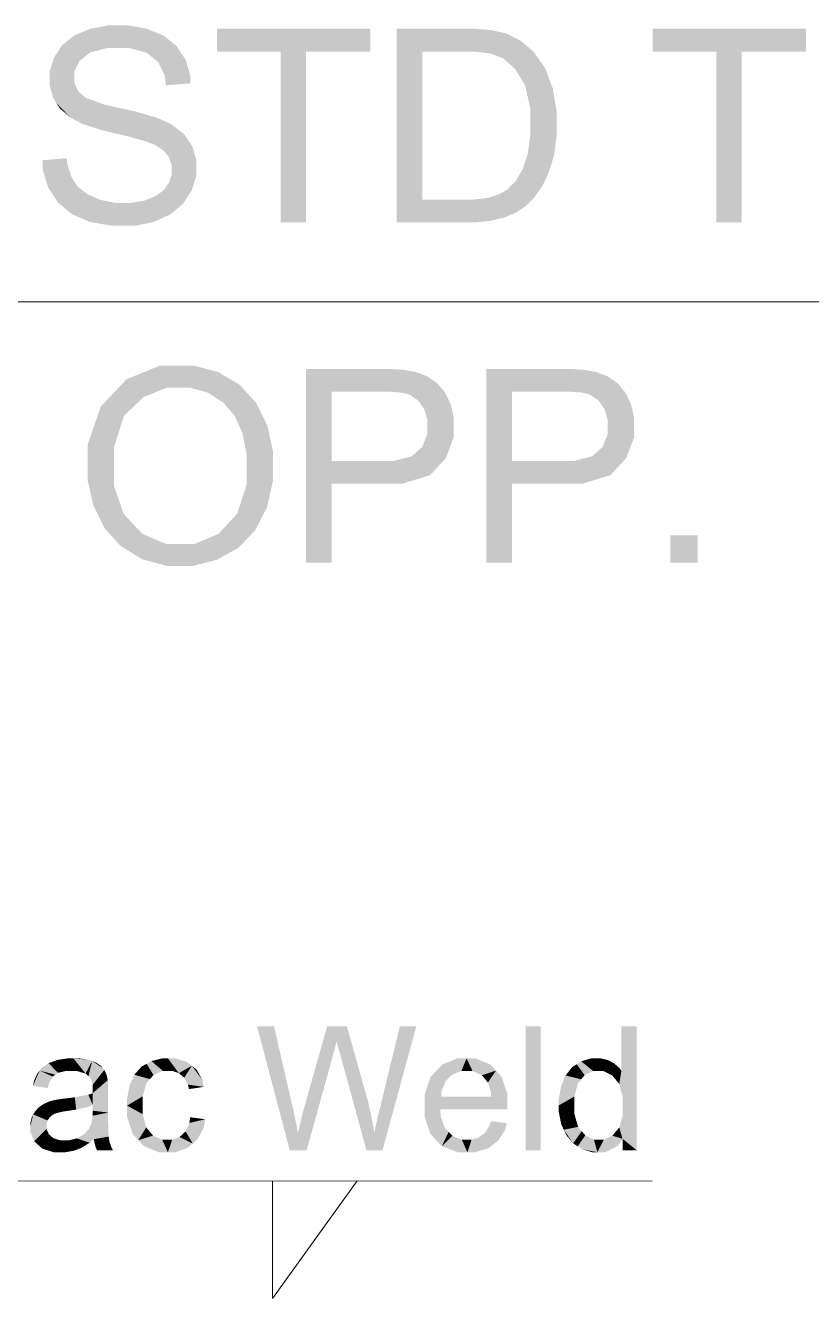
# Model space of a CAD drawing. Header units: millimetres. Extents: x 2 to 579, y 1 to 405.
# Drawn here: x 201.71 to 207.19, y 98.63 to 107.51 of the extents above; entities that cross this region are included whole.
import ezdxf

# ---------------------------------------------------------------- set-up
doc = ezdxf.new("R2010")
doc.units = ezdxf.units.MM
doc.linetypes.add('XKITLINE00', pattern=[0])
doc.layers.add('LinkedObject', color=7, linetype='Continuous', lineweight=0)

# ---------------------------------------------------------------- blocks, each defined once
blk = doc.blocks.new('*A4')
at = {"layer": 'LinkedObject'}
for points in [[(202.1613, 107.3187), (202.0503, 107.4372), (202.1059, 107.4603)], [(202.1616, 107.4833), (202.2793, 107.3484), (202.1059, 107.4603)], [(202.1059, 107.4603), (202.2793, 107.3484), (202.1613, 107.3187)], [(202.2853, 107.5064), (202.2793, 107.3484), (202.1616, 107.4833)], [(202.3534, 107.5064), (202.2793, 107.3484), (202.2853, 107.5064)], [(202.2793, 107.3484), (202.3534, 107.5064), (202.3603, 107.3484)], [(202.3534, 107.5064), (202.438, 107.3484), (202.3603, 107.3484)], [(202.5606, 107.4822), (202.3534, 107.5064), (202.4283, 107.5064)], [(202.6178, 107.458), (202.3534, 107.5064), (202.5606, 107.4822)], [(202.5556, 107.3157), (202.3534, 107.5064), (202.6178, 107.458)], [(202.438, 107.3484), (202.3534, 107.5064), (202.5556, 107.3157)], [(202.6178, 107.458), (202.5954, 107.2829), (202.5556, 107.3157)], [(202.6751, 107.4338), (202.5954, 107.2829), (202.6178, 107.458)], [(203.0438, 107.4834), (203.4879, 107.3241), (203.0438, 107.3241)], [(203.6661, 107.3241), (203.4879, 107.3241), (203.0438, 107.4834)], [(203.6661, 107.3241), (203.0438, 107.4834), (204.113, 107.4834)], [(203.6661, 107.3241), (204.113, 107.4834), (204.113, 107.3241)], [(204.2966, 107.4834), (204.4748, 107.3241), (204.2966, 106.1334)], [(204.7584, 107.3241), (204.2966, 107.4834), (204.7612, 107.4834)], [(204.4748, 107.3241), (204.2966, 107.4834), (204.7584, 107.3241)], [(204.7612, 107.4834), (204.8381, 107.3241), (204.7584, 107.3241)], [(204.8399, 107.4834), (204.8381, 107.3241), (204.7612, 107.4834)], [(204.8399, 107.4834), (204.9537, 107.3103), (204.8381, 107.3241)], [(204.9599, 107.4737), (204.9537, 107.3103), (204.8399, 107.4834)], [(205.0013, 107.4641), (204.9537, 107.3103), (204.9599, 107.4737)], [(205.0013, 107.4641), (204.9896, 107.2965), (204.9537, 107.3103)], [(204.9896, 107.2965), (205.0013, 107.4641), (205.0393, 107.2772)], [(205.1582, 107.4024), (205.0013, 107.4641), (205.0593, 107.4507)], [(205.1991, 107.3674), (205.0013, 107.4641), (205.1582, 107.4024)], [(205.1238, 107.201), (205.0013, 107.4641), (205.1991, 107.3674)], [(205.0393, 107.2772), (205.0013, 107.4641), (205.1238, 107.201)], [(206.0799, 107.4834), (206.5241, 107.3241), (206.0799, 107.3241)], [(206.7023, 107.3241), (206.5241, 107.3241), (206.0799, 107.4834)], [(206.7023, 107.3241), (206.0799, 107.4834), (207.1491, 107.4834)], [(206.7023, 107.3241), (207.1491, 107.4834), (207.1491, 107.3241)], [(201.9656, 107.3697), (202.1243, 107.289), (201.9367, 107.3252)], [(202.0503, 107.4372), (202.1243, 107.289), (201.9656, 107.3697)], [(202.1243, 107.289), (202.0503, 107.4372), (202.1613, 107.3187)], [(202.5954, 107.2829), (202.6751, 107.4338), (202.6351, 107.2502)], [(202.6351, 107.2502), (202.6751, 107.4338), (202.794, 107.3156)], [(202.794, 107.3156), (202.6751, 107.4338), (202.7631, 107.3626)], [(205.1991, 107.3674), (205.1586, 107.1441), (205.1238, 107.201)], [(205.2525, 107.3223), (205.1586, 107.1441), (205.1991, 107.3674)], [(201.9367, 107.3252), (201.8787, 107.134), (201.9077, 107.2808)], [(202.0872, 107.2593), (201.8787, 107.134), (201.9367, 107.3252)], [(201.9077, 107.2808), (201.8787, 107.134), (201.8787, 107.1852)], [(201.9367, 107.3252), (202.1243, 107.289), (202.0872, 107.2593)], [(202.794, 107.3156), (202.6818, 107.1533), (202.6351, 107.2502)], [(202.8248, 107.2686), (202.6818, 107.1533), (202.794, 107.3156)], [(203.4879, 106.1334), (203.6661, 107.3241), (203.6661, 106.1334)], [(203.4879, 107.3241), (203.6661, 107.3241), (203.4879, 106.1334)], [(204.2966, 106.1334), (204.4748, 107.3241), (204.4748, 106.2927)], [(205.3323, 107.2069), (205.1586, 107.1441), (205.2525, 107.3223)], [(206.5241, 106.1334), (206.7023, 107.3241), (206.7023, 106.1334)], [(206.5241, 107.3241), (206.7023, 107.3241), (206.5241, 106.1334)], [(202.0502, 107.1877), (201.8787, 107.134), (202.0872, 107.2593)], [(201.8787, 107.134), (202.0502, 107.1877), (202.0502, 107.1458)], [(202.8579, 107.1622), (202.6818, 107.1533), (202.8248, 107.2686)], [(205.1586, 107.1441), (205.3323, 107.2069), (205.1933, 107.0872)], [(205.1933, 107.0872), (205.3323, 107.2069), (205.3588, 107.1367)], [(202.0502, 107.1094), (201.8787, 107.134), (202.0502, 107.1458)], [(201.8787, 107.134), (202.0502, 107.1094), (201.8787, 107.0875)], [(201.8787, 107.0875), (202.0502, 107.1094), (201.9024, 107.0034)], [(201.9024, 107.0034), (202.0502, 107.1094), (201.926, 106.9658)], [(201.926, 106.9658), (202.0502, 107.1094), (202.0764, 107.0495)], [(202.8602, 107.1027), (202.6818, 107.1533), (202.8579, 107.1622)], [(202.6818, 107.1533), (202.8602, 107.1027), (202.6887, 107.0892)], [(205.3588, 107.1367), (205.2281, 106.9244), (205.1933, 107.0872)], [(205.3852, 107.0665), (205.2281, 106.9244), (205.3588, 107.1367)], [(202.0764, 107.0495), (202.0215, 106.8653), (201.926, 106.9658)], [(202.1026, 107.026), (202.0215, 106.8653), (202.0764, 107.0495)], [(202.0215, 106.8653), (202.1026, 107.026), (202.0697, 106.84)], [(202.0697, 106.84), (202.1026, 107.026), (202.1284, 107.0025)], [(205.4117, 106.906), (205.2281, 106.9244), (205.3852, 107.0665)], [(201.926, 106.9658), (202.0215, 106.8653), (201.9496, 106.9282)], [(202.0697, 106.84), (202.1284, 107.0025), (202.1069, 106.8202)], [(202.1069, 106.8202), (202.1284, 107.0025), (202.237, 106.778)], [(202.237, 106.778), (202.1284, 107.0025), (202.263, 106.9544)], [(202.237, 106.778), (202.263, 106.9544), (202.3299, 106.7557)], [(202.3299, 106.7557), (202.263, 106.9544), (202.3718, 106.9298)], [(202.3299, 106.7557), (202.3718, 106.9298), (202.4228, 106.7333)], [(202.4228, 106.7333), (202.3718, 106.9298), (202.4806, 106.9051)], [(205.4117, 106.8158), (205.2281, 106.9244), (205.4117, 106.906)], [(205.2281, 106.9244), (205.4117, 106.8158), (205.2281, 106.8185)], [(202.4228, 106.7333), (202.4806, 106.9051), (202.5429, 106.7004)], [(202.5429, 106.7004), (202.4806, 106.9051), (202.57, 106.6898)], [(202.57, 106.6898), (202.4806, 106.9051), (202.6124, 106.6737)], [(202.6299, 106.8621), (202.6124, 106.6737), (202.4806, 106.9051)], [(202.6704, 106.8437), (202.6124, 106.6737), (202.6299, 106.8621)], [(202.6124, 106.6737), (202.6704, 106.8437), (202.6733, 106.6339)], [(202.6733, 106.6339), (202.6704, 106.8437), (202.7294, 106.8165)], [(202.6733, 106.6339), (202.7294, 106.8165), (202.692, 106.6102)], [(202.692, 106.6102), (202.7294, 106.8165), (202.7106, 106.5865)], [(202.7294, 106.8165), (202.8445, 106.7061), (202.7106, 106.5865)], [(202.8445, 106.7061), (202.7294, 106.8165), (202.8164, 106.7478)], [(205.2281, 106.7421), (205.4117, 106.7389), (205.2104, 106.612)], [(205.4117, 106.8158), (205.2281, 106.7421), (205.2281, 106.8185)], [(205.4117, 106.7389), (205.2281, 106.7421), (205.4117, 106.8158)], [(202.7106, 106.5865), (202.8445, 106.7061), (202.7292, 106.5311)], [(202.7292, 106.5311), (202.8445, 106.7061), (202.8726, 106.6645)], [(202.7292, 106.5311), (202.8726, 106.6645), (202.7292, 106.4993)], [(202.7292, 106.4993), (202.8726, 106.6645), (202.7292, 106.4681)], [(202.8726, 106.6645), (202.9007, 106.5143), (202.7292, 106.4681)], [(202.9007, 106.5143), (202.8726, 106.6645), (202.9007, 106.5686)], [(205.2104, 106.612), (205.4117, 106.7389), (205.3758, 106.5432)], [(205.3758, 106.5432), (205.4117, 106.7389), (205.3937, 106.6026)], [(202.0035, 106.5309), (201.8288, 106.5668), (201.9975, 106.5816)], [(201.8288, 106.5668), (201.9027, 106.3244), (201.8306, 106.4992)], [(202.0035, 106.5309), (201.9027, 106.3244), (201.8288, 106.5668)], [(205.3758, 106.5432), (205.1926, 106.5584), (205.2104, 106.612)], [(201.8306, 106.4992), (201.9027, 106.3244), (201.8676, 106.3779)], [(202.0313, 106.4476), (201.9027, 106.3244), (202.0035, 106.5309)], [(202.7102, 106.4102), (202.9007, 106.5143), (202.8699, 106.3591)], [(202.7292, 106.4681), (202.9007, 106.5143), (202.7102, 106.4102)], [(202.8699, 106.3591), (202.9007, 106.5143), (202.9007, 106.4605)], [(205.1254, 106.4193), (205.3758, 106.5432), (205.2838, 106.3466)], [(205.1749, 106.5048), (205.3758, 106.5432), (205.1254, 106.4193)], [(205.1926, 106.5584), (205.3758, 106.5432), (205.1749, 106.5048)], [(205.2838, 106.3466), (205.3758, 106.5432), (205.3119, 106.3855)], [(205.3119, 106.3855), (205.3758, 106.5432), (205.3579, 106.4838)], [(201.9027, 106.3244), (202.0313, 106.4476), (201.9378, 106.2708)], [(201.9378, 106.2708), (202.0313, 106.4476), (202.0348, 106.1905)], [(202.0531, 106.4151), (202.0348, 106.1905), (202.0313, 106.4476)], [(202.0749, 106.3826), (202.0348, 106.1905), (202.0531, 106.4151)], [(202.7102, 106.4102), (202.8699, 106.3591), (202.6911, 106.3837)], [(205.0936, 106.3876), (205.1943, 106.2465), (205.0711, 106.365)], [(205.2838, 106.3466), (205.0936, 106.3876), (205.1254, 106.4193)], [(205.2557, 106.3077), (205.0936, 106.3876), (205.2838, 106.3466)], [(205.1943, 106.2465), (205.0936, 106.3876), (205.2557, 106.3077)], [(202.0749, 106.3826), (202.0965, 106.1638), (202.0348, 106.1905)], [(202.1426, 106.33), (202.0965, 106.1638), (202.0749, 106.3826)], [(202.0965, 106.1638), (202.1426, 106.33), (202.1583, 106.1371)], [(202.1885, 106.3099), (202.1583, 106.1371), (202.1426, 106.33)], [(202.2344, 106.2898), (202.1583, 106.1371), (202.1885, 106.3099)], [(202.575, 106.3002), (202.8084, 106.2639), (202.536, 106.285)], [(202.614, 106.3154), (202.8084, 106.2639), (202.575, 106.3002)], [(202.6721, 106.3572), (202.8391, 106.3115), (202.614, 106.3154)], [(202.614, 106.3154), (202.8391, 106.3115), (202.8084, 106.2639)], [(202.6911, 106.3837), (202.8699, 106.3591), (202.6721, 106.3572)], [(202.8391, 106.3115), (202.6721, 106.3572), (202.8699, 106.3591)], [(205, 106.1564), (204.8298, 106.2927), (204.9345, 106.3051)], [(204.9725, 106.3176), (205, 106.1564), (204.9345, 106.3051)], [(205.0105, 106.33), (205, 106.1564), (204.9725, 106.3176)], [(205, 106.1564), (205.0105, 106.33), (205.0471, 106.168)], [(205.161, 106.2241), (205.0105, 106.33), (205.0711, 106.365)], [(205.1276, 106.2018), (205.0105, 106.33), (205.161, 106.2241)], [(205.0471, 106.168), (205.0105, 106.33), (205.1276, 106.2018)], [(205.0711, 106.365), (205.1943, 106.2465), (205.161, 106.2241)], [(202.2344, 106.2898), (202.3115, 106.1105), (202.1583, 106.1371)], [(202.3377, 106.2698), (202.3115, 106.1105), (202.2344, 106.2898)], [(202.3377, 106.2698), (202.4028, 106.1105), (202.3115, 106.1105)], [(202.3951, 106.2698), (202.4028, 106.1105), (202.3377, 106.2698)], [(202.3951, 106.2698), (202.475, 106.1105), (202.4028, 106.1105)], [(202.446, 106.2698), (202.475, 106.1105), (202.3951, 106.2698)], [(202.536, 106.285), (202.6623, 106.1634), (202.446, 106.2698)], [(202.446, 106.2698), (202.6623, 106.1634), (202.475, 106.1105)], [(202.72, 106.1898), (202.536, 106.285), (202.8084, 106.2639)], [(202.6623, 106.1634), (202.536, 106.285), (202.72, 106.1898)], [(204.4748, 106.2927), (204.7833, 106.1334), (204.2966, 106.1334)], [(204.763, 106.2927), (204.7833, 106.1334), (204.4748, 106.2927)], [(204.763, 106.2927), (204.8445, 106.1334), (204.7833, 106.1334)], [(204.8298, 106.2927), (204.8445, 106.1334), (204.763, 106.2927)], [(204.9528, 106.1449), (204.8298, 106.2927), (205, 106.1564)], [(204.8445, 106.1334), (204.8298, 106.2927), (204.9528, 106.1449)], [(202.475, 106.1105), (202.6623, 106.1634), (202.6047, 106.1369)], [(202.6478, 105.1357), (202.3247, 104.9457), (202.4149, 105.0407)], [(202.7905, 105.1357), (202.3247, 104.9457), (202.6478, 105.1357)], [(202.6965, 104.9818), (202.3247, 104.9457), (202.7905, 105.1357)], [(202.6965, 104.9818), (202.7905, 105.1357), (202.7914, 104.9818)], [(202.7905, 105.1357), (202.8583, 104.9818), (202.7914, 104.9818)], [(203.0524, 105.0911), (202.7905, 105.1357), (202.884, 105.1357)], [(203.1274, 105.0465), (202.7905, 105.1357), (203.0524, 105.0911)], [(202.9787, 104.948), (202.7905, 105.1357), (203.1274, 105.0465)], [(202.8583, 104.9818), (202.7905, 105.1357), (202.9787, 104.948)], [(203.844, 104.4715), (203.6658, 103.7628), (203.6658, 105.1128)], [(203.6658, 105.1128), (203.844, 104.9535), (203.844, 104.4715)], [(204.1889, 104.9535), (203.6658, 105.1128), (204.1741, 105.1128)], [(203.844, 104.9535), (203.6658, 105.1128), (204.1889, 104.9535)], [(204.1741, 105.1128), (204.2496, 104.9535), (204.1889, 104.9535)], [(204.2412, 105.1128), (204.2496, 104.9535), (204.1741, 105.1128)], [(204.2412, 105.1128), (204.3329, 104.9475), (204.2496, 104.9535)], [(204.3437, 105.1063), (204.3329, 104.9475), (204.2412, 105.1128)], [(204.3791, 105.0999), (204.3329, 104.9475), (204.3437, 105.1063)], [(204.3791, 105.0999), (204.3554, 104.9415), (204.3329, 104.9475)], [(204.3554, 104.9415), (204.3791, 105.0999), (204.3903, 104.9319)], [(204.512, 105.0601), (204.3791, 105.0999), (204.4288, 105.0916)], [(204.5455, 105.0369), (204.3791, 105.0999), (204.512, 105.0601)], [(204.4467, 104.8921), (204.3791, 105.0999), (204.5455, 105.0369)], [(204.3903, 104.9319), (204.3791, 105.0999), (204.4467, 104.8921)], [(205.1008, 104.4715), (204.9226, 103.7628), (204.9226, 105.1128)], [(204.9226, 105.1128), (205.1008, 104.9535), (205.1008, 104.4715)], [(205.4457, 104.9535), (204.9226, 105.1128), (205.431, 105.1128)], [(205.1008, 104.9535), (204.9226, 105.1128), (205.4457, 104.9535)], [(205.431, 105.1128), (205.5065, 104.9535), (205.4457, 104.9535)], [(205.4981, 105.1128), (205.5065, 104.9535), (205.431, 105.1128)], [(205.4981, 105.1128), (205.5897, 104.9475), (205.5065, 104.9535)], [(205.6006, 105.1063), (205.5897, 104.9475), (205.4981, 105.1128)], [(205.636, 105.0999), (205.5897, 104.9475), (205.6006, 105.1063)], [(205.636, 105.0999), (205.6122, 104.9415), (205.5897, 104.9475)], [(205.6122, 104.9415), (205.636, 105.0999), (205.6472, 104.9319)], [(205.7688, 105.0601), (205.636, 105.0999), (205.6856, 105.0916)], [(205.8024, 105.0369), (205.636, 105.0999), (205.7688, 105.0601)], [(205.7035, 104.8921), (205.636, 105.0999), (205.8024, 105.0369)], [(205.6472, 104.9319), (205.636, 105.0999), (205.7035, 104.8921)], [(202.5332, 104.9167), (202.3247, 104.9457), (202.6965, 104.9818)], [(202.9787, 104.948), (203.1274, 105.0465), (203.0324, 104.9142)], [(203.1274, 105.0465), (203.0861, 104.8804), (203.0324, 104.9142)], [(203.0861, 104.8804), (203.1274, 105.0465), (203.1677, 104.7852)], [(203.3168, 104.8774), (203.1274, 105.0465), (203.2025, 105.0019)], [(203.3562, 104.7976), (203.1274, 105.0465), (203.3168, 104.8774)], [(203.1677, 104.7852), (203.1274, 105.0465), (203.3562, 104.7976)], [(204.5455, 105.0369), (204.4681, 104.862), (204.4467, 104.8921)], [(204.5791, 105.0136), (204.4681, 104.862), (204.5455, 105.0369)], [(204.6331, 104.9485), (204.4681, 104.862), (204.5791, 105.0136)], [(205.8024, 105.0369), (205.7249, 104.862), (205.7035, 104.8921)], [(205.8359, 105.0136), (205.7249, 104.862), (205.8024, 105.0369)], [(205.8899, 104.9485), (205.7249, 104.862), (205.8359, 105.0136)], [(202.3247, 104.9457), (202.1443, 104.4198), (202.2345, 104.8507)], [(202.3963, 104.7865), (202.1443, 104.4198), (202.3247, 104.9457)], [(202.3247, 104.9457), (202.5332, 104.9167), (202.4648, 104.8516)], [(202.3963, 104.7865), (202.3247, 104.9457), (202.4648, 104.8516)], [(204.4681, 104.862), (204.6331, 104.9485), (204.4895, 104.8318)], [(204.4895, 104.8318), (204.6331, 104.9485), (204.6535, 104.9067)], [(204.6535, 104.9067), (204.5109, 104.7594), (204.4895, 104.8318)], [(204.674, 104.8648), (204.5109, 104.7594), (204.6535, 104.9067)], [(205.7249, 104.862), (205.8899, 104.9485), (205.7463, 104.8318)], [(205.7463, 104.8318), (205.8899, 104.9485), (205.9104, 104.9067)], [(205.9104, 104.9067), (205.7677, 104.7594), (205.7463, 104.8318)], [(205.9308, 104.8648), (205.7677, 104.7594), (205.9104, 104.9067)], [(202.2345, 104.8507), (202.1443, 104.4198), (202.1443, 104.5878)], [(203.1677, 104.7852), (203.3562, 104.7976), (203.1955, 104.7237)], [(203.3562, 104.7976), (203.2234, 104.6623), (203.1955, 104.7237)], [(203.2234, 104.6623), (203.3562, 104.7976), (203.2513, 104.5185)], [(203.2513, 104.5185), (203.3562, 104.7976), (203.4349, 104.5367)], [(203.4349, 104.5367), (203.3562, 104.7976), (203.3955, 104.7178)], [(204.6945, 104.7728), (204.5109, 104.7594), (204.674, 104.8648)], [(205.9513, 104.7728), (205.7677, 104.7594), (205.9308, 104.8648)], [(202.3279, 104.5692), (202.1443, 104.4198), (202.3963, 104.7865)], [(204.4745, 104.5681), (204.6945, 104.7226), (204.585, 104.4314)], [(204.5109, 104.6587), (204.6945, 104.7226), (204.4745, 104.5681)], [(204.6945, 104.7226), (204.5109, 104.7594), (204.6945, 104.7728)], [(204.5109, 104.7594), (204.6945, 104.7226), (204.5109, 104.7171)], [(204.6945, 104.7226), (204.5109, 104.6587), (204.5109, 104.7171)], [(204.585, 104.4314), (204.6945, 104.7226), (204.6397, 104.491)], [(204.6397, 104.491), (204.6945, 104.7226), (204.6945, 104.6366)], [(205.7314, 104.5681), (205.9513, 104.7226), (205.8419, 104.4314)], [(205.7677, 104.6587), (205.9513, 104.7226), (205.7314, 104.5681)], [(205.9513, 104.7226), (205.7677, 104.7594), (205.9513, 104.7728)], [(205.7677, 104.7594), (205.9513, 104.7226), (205.7677, 104.7171)], [(205.9513, 104.7226), (205.7677, 104.6587), (205.7677, 104.7171)], [(205.8419, 104.4314), (205.9513, 104.7226), (205.8966, 104.491)], [(205.8966, 104.491), (205.9513, 104.7226), (205.9513, 104.6366)], [(202.1443, 104.4198), (202.3279, 104.5692), (202.3279, 104.4169)], [(203.2513, 104.4362), (203.4349, 104.5367), (203.4349, 104.4355)], [(203.2513, 104.5185), (203.4349, 104.5367), (203.2513, 104.4362)], [(204.4382, 104.5359), (204.585, 104.4314), (204.4018, 104.5037)], [(204.585, 104.4314), (204.4382, 104.5359), (204.4745, 104.5681)], [(205.695, 104.5359), (205.8419, 104.4314), (205.6587, 104.5037)], [(205.8419, 104.4314), (205.695, 104.5359), (205.7314, 104.5681)], [(203.1861, 104.1049), (203.4349, 104.4355), (203.3521, 104.0683)], [(203.2513, 104.306), (203.4349, 104.4355), (203.1861, 104.1049)], [(203.4349, 104.4355), (203.2513, 104.306), (203.2513, 104.4362)], [(203.3521, 104.0683), (203.4349, 104.4355), (203.3935, 104.1493)], [(203.3935, 104.1493), (203.4349, 104.4355), (203.4349, 104.3329)], [(203.844, 104.4715), (203.844, 104.3122), (203.6658, 103.7628)], [(204.1897, 104.3122), (203.844, 104.4715), (204.1926, 104.4715)], [(203.844, 104.3122), (203.844, 104.4715), (204.1897, 104.3122)], [(204.2791, 104.4715), (204.585, 104.4314), (204.1897, 104.3122)], [(204.2791, 104.4715), (204.1897, 104.3122), (204.1926, 104.4715)], [(204.4018, 104.5037), (204.585, 104.4314), (204.2791, 104.4715)], [(205.1008, 104.4715), (205.1008, 104.3122), (204.9226, 103.7628)], [(205.4465, 104.3122), (205.1008, 104.4715), (205.4494, 104.4715)], [(205.1008, 104.3122), (205.1008, 104.4715), (205.4465, 104.3122)], [(205.5359, 104.4715), (205.8419, 104.4314), (205.4465, 104.3122)], [(205.5359, 104.4715), (205.4465, 104.3122), (205.4494, 104.4715)], [(205.6587, 104.5037), (205.8419, 104.4314), (205.5359, 104.4715)], [(202.1443, 104.4198), (202.3279, 104.295), (202.1443, 104.331)], [(202.3279, 104.295), (202.1443, 104.4198), (202.3279, 104.4169)], [(204.1897, 104.3122), (204.585, 104.4314), (204.3327, 104.3122)], [(204.3327, 104.3122), (204.585, 104.4314), (204.5303, 104.3718)], [(205.4465, 104.3122), (205.8419, 104.4314), (205.5895, 104.3122)], [(205.5895, 104.3122), (205.8419, 104.4314), (205.7872, 104.3718)], [(202.1443, 104.331), (202.3279, 104.295), (202.183, 104.1627)], [(202.183, 104.1627), (202.3279, 104.295), (202.2216, 104.0831)], [(202.2216, 104.0831), (202.3279, 104.295), (202.3936, 104.1029)], [(203.6658, 103.7628), (203.844, 104.3122), (203.844, 103.7628)], [(204.9226, 103.7628), (205.1008, 104.3122), (205.1008, 103.7628)], [(202.3936, 104.1029), (202.374, 103.8779), (202.2216, 104.0831)], [(202.2216, 104.0831), (202.374, 103.8779), (202.2603, 104.0035)], [(202.4592, 104.0327), (202.374, 103.8779), (202.3936, 104.1029)], [(203.3521, 104.0683), (203.1209, 104.0341), (203.1861, 104.1049)], [(202.374, 103.8779), (202.4592, 104.0327), (202.449, 103.8319)], [(202.449, 103.8319), (202.4592, 104.0327), (202.5249, 103.9626)], [(203.1209, 104.0341), (203.1933, 103.8648), (203.0557, 103.9632)], [(203.3106, 103.9874), (203.1209, 104.0341), (203.3521, 104.0683)], [(203.1933, 103.8648), (203.1209, 104.0341), (203.3106, 103.9874)], [(202.5249, 103.9626), (202.7896, 103.7398), (202.449, 103.8319)], [(202.6896, 103.8924), (202.7896, 103.7398), (202.5249, 103.9626)], [(203.1173, 103.8231), (202.8896, 103.8924), (203.0557, 103.9632)], [(203.0557, 103.9632), (203.1933, 103.8648), (203.1173, 103.8231)], [(206.3941, 103.9518), (206.2051, 103.7628), (206.2051, 103.9518)], [(206.3941, 103.7628), (206.2051, 103.7628), (206.3941, 103.9518)], [(202.449, 103.8319), (202.7896, 103.7398), (202.524, 103.7859)], [(202.7896, 103.7398), (202.6896, 103.8924), (202.7887, 103.8924)], [(202.8896, 103.8924), (202.7896, 103.7398), (202.7887, 103.8924)], [(202.7896, 103.7398), (202.8896, 103.8924), (202.8775, 103.7398)], [(202.8775, 103.7398), (202.8896, 103.8924), (203.0414, 103.7815)], [(203.0414, 103.7815), (202.8896, 103.8924), (203.1173, 103.8231)], [(202.524, 103.7859), (202.7896, 103.7398), (202.6943, 103.7398)], [(203.4417, 100.5312), (203.5513, 99.6672), (203.3238, 100.5312)], [(203.5724, 99.9646), (203.5513, 99.6672), (203.4417, 100.5312)], [(203.8121, 100.5312), (203.852, 100.3252), (203.6477, 99.9476)], [(203.852, 100.3252), (203.8121, 100.5312), (203.8577, 100.3462)], [(203.8577, 100.3462), (203.8121, 100.5312), (203.8708, 100.397)], [(203.8708, 100.397), (203.8121, 100.5312), (203.8781, 100.4269)], [(203.9499, 100.5312), (203.8781, 100.4269), (203.8121, 100.5312)], [(203.8781, 100.4269), (203.9499, 100.5312), (203.8802, 100.4172)], [(203.8802, 100.4172), (203.9499, 100.5312), (203.8942, 100.3664)], [(203.8942, 100.3664), (203.9499, 100.5312), (203.9059, 100.3253)], [(203.9059, 100.3253), (203.9499, 100.5312), (204.073, 100.0935)], [(204.434, 100.5312), (204.184, 99.9757), (204.3192, 100.5312)], [(204.1981, 99.6672), (204.184, 99.9757), (204.434, 100.5312)], [(205.3015, 100.5312), (205.1952, 99.6672), (205.1952, 100.5312)], [(205.3015, 99.6672), (205.1952, 99.6672), (205.3015, 100.5312)], [(205.9694, 100.5312), (205.8631, 100.2211), (205.8631, 100.5312)], [(205.9694, 100.5312), (205.8726, 100.035), (205.8631, 100.2211)], [(205.8726, 100.035), (205.9694, 100.5312), (205.9694, 99.6672)], [(201.8713, 100.2743), (201.9358, 100.2063), (201.8244, 100.2428)], [(201.9019, 100.2853), (201.9358, 100.2063), (201.8713, 100.2743)], [(202.0036, 100.3074), (201.9019, 100.2853), (201.9326, 100.2964)], [(201.991, 100.2193), (201.9019, 100.2853), (202.0036, 100.3074)], [(201.9358, 100.2063), (201.9019, 100.2853), (201.991, 100.2193)], [(201.991, 100.2193), (202.0036, 100.3074), (202.0284, 100.2193)], [(202.0284, 100.2193), (202.0036, 100.3074), (202.0684, 100.2193)], [(202.0439, 100.3074), (202.0684, 100.2193), (202.0036, 100.3074)], [(202.1491, 100.298), (202.0439, 100.3074), (202.084, 100.3074)], [(202.1742, 100.2886), (202.0439, 100.3074), (202.1491, 100.298)], [(202.1287, 100.2014), (202.0439, 100.3074), (202.1742, 100.2886)], [(202.0684, 100.2193), (202.0439, 100.3074), (202.1287, 100.2014)], [(202.1287, 100.2014), (202.1742, 100.2886), (202.149, 100.1834)], [(202.149, 100.1834), (202.1742, 100.2886), (202.164, 100.1702)], [(202.1742, 100.2886), (202.179, 100.1246), (202.164, 100.1702)], [(202.2478, 100.2411), (202.179, 100.1246), (202.1742, 100.2886)], [(202.236, 100.2554), (202.1742, 100.2886), (202.1992, 100.2791)], [(202.2478, 100.2411), (202.1742, 100.2886), (202.236, 100.2554)], [(202.6022, 100.1914), (202.5196, 100.2504), (202.5539, 100.2694)], [(202.5881, 100.2884), (202.6672, 100.2202), (202.5539, 100.2694)], [(202.5539, 100.2694), (202.6672, 100.2202), (202.6022, 100.1914)], [(202.6627, 100.3074), (202.6672, 100.2202), (202.5881, 100.2884)], [(202.7029, 100.3074), (202.6672, 100.2202), (202.6627, 100.3074)], [(202.6672, 100.2202), (202.7029, 100.3074), (202.7071, 100.2202)], [(202.7029, 100.3074), (202.7336, 100.2202), (202.7071, 100.2202)], [(202.837, 100.2815), (202.7029, 100.3074), (202.7538, 100.3074)], [(202.8694, 100.2557), (202.7029, 100.3074), (202.837, 100.2815)], [(202.7787, 100.2042), (202.7029, 100.3074), (202.8694, 100.2557)], [(202.7336, 100.2202), (202.7029, 100.3074), (202.7787, 100.2042)], [(203.6477, 99.9476), (203.852, 100.3252), (203.6699, 99.6672)], [(204.073, 100.0935), (204.0865, 99.6672), (203.9059, 100.3253)], [(204.7839, 100.3074), (204.6138, 100.2638), (204.7191, 100.3074)], [(204.7481, 100.2202), (204.6138, 100.2638), (204.7839, 100.3074)], [(204.7481, 100.2202), (204.7839, 100.3074), (204.7846, 100.2202)], [(204.7839, 100.3074), (204.8249, 100.2202), (204.7846, 100.2202)], [(204.949, 100.2647), (204.7839, 100.3074), (204.8466, 100.3074)], [(204.9887, 100.222), (204.7839, 100.3074), (204.949, 100.2647)], [(204.8906, 100.1895), (204.7839, 100.3074), (204.9887, 100.222)], [(204.8249, 100.2202), (204.7839, 100.3074), (204.8906, 100.1895)], [(205.6068, 100.1904), (205.5203, 100.2464), (205.5514, 100.2668)], [(205.5826, 100.2871), (205.6658, 100.2193), (205.5514, 100.2668)], [(205.5514, 100.2668), (205.6658, 100.2193), (205.6068, 100.1904)], [(205.6523, 100.3074), (205.6658, 100.2193), (205.5826, 100.2871)], [(205.6908, 100.3074), (205.6658, 100.2193), (205.6523, 100.3074)], [(205.6658, 100.2193), (205.6908, 100.3074), (205.7012, 100.2193)], [(205.6908, 100.3074), (205.7374, 100.2193), (205.7012, 100.2193)], [(205.719, 100.3074), (205.7374, 100.2193), (205.6908, 100.3074)], [(205.7693, 100.2954), (205.7374, 100.2193), (205.719, 100.3074)], [(205.7914, 100.2835), (205.7374, 100.2193), (205.7693, 100.2954)], [(205.7914, 100.2835), (205.7984, 100.1893), (205.7374, 100.2193)], [(205.8134, 100.2715), (205.7984, 100.1893), (205.7914, 100.2835)], [(205.8493, 100.2403), (205.7984, 100.1893), (205.8134, 100.2715)], [(201.8082, 100.2223), (201.7617, 100.1147), (201.792, 100.2018)], [(201.9002, 100.1802), (201.7617, 100.1147), (201.8082, 100.2223)], [(201.792, 100.2018), (201.7617, 100.1147), (201.7688, 100.148)], [(201.8739, 100.134), (201.7617, 100.1147), (201.9002, 100.1802)], [(201.8244, 100.2428), (201.9358, 100.2063), (201.8082, 100.2223)], [(201.9002, 100.1802), (201.8082, 100.2223), (201.918, 100.1932)], [(201.918, 100.1932), (201.8082, 100.2223), (201.9358, 100.2063)], [(202.2596, 100.2268), (202.179, 100.1246), (202.2478, 100.2411)], [(202.2761, 100.1907), (202.179, 100.1246), (202.2596, 100.2268)], [(202.2808, 100.1689), (202.179, 100.1246), (202.2761, 100.1907)], [(202.4686, 100.1934), (202.5772, 100.1627), (202.4518, 100.1554)], [(202.5196, 100.2504), (202.5772, 100.1627), (202.4686, 100.1934)], [(202.5772, 100.1627), (202.5196, 100.2504), (202.6022, 100.1914)], [(202.7787, 100.2042), (202.8694, 100.2557), (202.7974, 100.1883)], [(202.8694, 100.2557), (202.8161, 100.1723), (202.7974, 100.1883)], [(202.8161, 100.1723), (202.8694, 100.2557), (202.8421, 100.1248)], [(202.8421, 100.1248), (202.8694, 100.2557), (202.9523, 100.1087)], [(202.9432, 100.1563), (202.8694, 100.2557), (202.9017, 100.2298)], [(202.9523, 100.1087), (202.8694, 100.2557), (202.9432, 100.1563)], [(204.5732, 100.2202), (204.4919, 100.0541), (204.5325, 100.1766)], [(204.637, 100.1468), (204.4919, 100.0541), (204.5732, 100.2202)], [(204.6138, 100.2638), (204.6867, 100.1957), (204.5732, 100.2202)], [(204.5732, 100.2202), (204.6867, 100.1957), (204.637, 100.1468)], [(204.6867, 100.1957), (204.6138, 100.2638), (204.7481, 100.2202)], [(204.8906, 100.1895), (204.9887, 100.222), (204.9159, 100.1589)], [(204.9887, 100.222), (204.9323, 100.1391), (204.9159, 100.1589)], [(204.9323, 100.1391), (204.9887, 100.222), (204.9524, 100.0799)], [(204.9524, 100.0799), (204.9887, 100.222), (205.0682, 100.059)], [(205.0682, 100.059), (204.9887, 100.222), (205.0285, 100.1792)], [(205.4735, 100.188), (205.5831, 100.1616), (205.4579, 100.1498)], [(205.5203, 100.2464), (205.5831, 100.1616), (205.4735, 100.188)], [(205.5831, 100.1616), (205.5203, 100.2464), (205.6068, 100.1904)], [(205.8631, 100.2211), (205.7984, 100.1893), (205.8493, 100.2403)], [(205.7984, 100.1893), (205.8631, 100.2211), (205.8231, 100.1592)], [(205.8231, 100.1592), (205.8631, 100.2211), (205.8479, 100.1292)], [(205.8631, 100.2211), (205.8726, 100.035), (205.8479, 100.1292)], [(201.7617, 100.1147), (201.8739, 100.134), (201.8654, 100.1009)], [(202.1787, 100.0755), (202.2835, 100.1553), (202.1784, 100.0646)], [(202.1784, 100.0646), (202.2835, 100.1553), (202.179, 99.9817)], [(202.179, 100.0893), (202.2835, 100.1553), (202.1787, 100.0755)], [(202.179, 100.1246), (202.2808, 100.1689), (202.2835, 100.1553)], [(202.179, 100.1246), (202.2835, 100.1553), (202.179, 100.0923)], [(202.179, 100.0923), (202.2835, 100.1553), (202.179, 100.0893)], [(202.2861, 100.1064), (202.179, 99.9817), (202.2835, 100.1553)], [(202.2861, 100.071), (202.179, 99.9817), (202.2861, 100.1064)], [(202.4518, 100.1554), (202.4183, 99.978), (202.4351, 100.1174)], [(202.5522, 100.134), (202.4183, 99.978), (202.4518, 100.1554)], [(202.5272, 100.0431), (202.4183, 99.978), (202.5522, 100.134)], [(202.4351, 100.1174), (202.4183, 99.978), (202.4183, 100.0287)], [(202.4518, 100.1554), (202.5772, 100.1627), (202.5522, 100.134)], [(202.8421, 100.1248), (202.9523, 100.1087), (202.8495, 100.0931)], [(204.0961, 100.0121), (204.0865, 99.6672), (204.073, 100.0935)], [(204.6095, 100.0814), (204.4919, 100.0541), (204.637, 100.1468)], [(205.4579, 100.1498), (205.4268, 99.9798), (205.4424, 100.1116)], [(205.5593, 100.1327), (205.4268, 99.9798), (205.4579, 100.1498)], [(205.5356, 100.0418), (205.4268, 99.9798), (205.5593, 100.1327)], [(205.4424, 100.1116), (205.4268, 99.9798), (205.4268, 100.0266)], [(205.4579, 100.1498), (205.5831, 100.1616), (205.5593, 100.1327)], [(201.8742, 100.0063), (201.8997, 99.9144), (201.8361, 99.9889)], [(201.8954, 100.0122), (201.8997, 99.9144), (201.8742, 100.0063)], [(201.911, 100.0163), (201.9268, 99.9262), (201.8954, 100.0122)], [(201.8997, 99.9144), (201.8954, 100.0122), (201.9133, 99.9203)], [(201.9133, 99.9203), (201.8954, 100.0122), (201.9268, 99.9262)], [(201.958, 100.0243), (201.9731, 99.9369), (201.911, 100.0163)], [(201.911, 100.0163), (201.9731, 99.9369), (201.9268, 99.9262)], [(201.9895, 100.0281), (202.0058, 99.9416), (201.958, 100.0243)], [(201.958, 100.0243), (202.0058, 99.9416), (201.9731, 99.9369)], [(202.0536, 100.0358), (202.0635, 99.9498), (201.9895, 100.0281)], [(201.9895, 100.0281), (202.0635, 99.9498), (202.0058, 99.9416)], [(202.1481, 100.054), (202.179, 99.9817), (202.0536, 100.0358)], [(202.0536, 100.0358), (202.179, 99.9817), (202.0635, 99.9498)], [(202.1784, 100.0646), (202.179, 99.9817), (202.1481, 100.054)], [(202.2861, 100.071), (202.1784, 99.9428), (202.179, 99.9817)], [(202.2861, 99.9296), (202.1784, 99.9428), (202.2861, 100.071)], [(202.4183, 99.978), (202.5272, 100.0431), (202.5272, 99.981)], [(204.13, 99.8594), (204.0865, 99.6672), (204.0961, 100.0121)], [(204.4919, 100.0541), (204.6095, 100.0814), (204.6068, 100.0404)], [(204.6068, 100.0404), (204.4919, 99.9751), (204.4919, 100.0541)], [(204.6068, 100.0404), (205.0682, 99.9815), (204.4919, 99.9751)], [(204.9559, 100.0404), (205.0682, 99.9815), (204.6068, 100.0404)], [(204.9524, 100.0799), (205.0682, 100.059), (204.9559, 100.0404)], [(205.0682, 99.9815), (204.9559, 100.0404), (205.0682, 100.059)], [(205.4268, 99.9798), (205.5356, 100.0418), (205.5356, 99.9797)], [(205.8726, 100.035), (205.9694, 99.6672), (205.8726, 99.9708)], [(201.7644, 99.9164), (201.7435, 99.8325), (201.754, 99.8974)], [(201.8641, 99.8745), (201.7435, 99.8325), (201.7644, 99.9164)], [(201.7749, 99.9354), (201.8715, 99.8858), (201.7644, 99.9164)], [(201.7644, 99.9164), (201.8715, 99.8858), (201.8641, 99.8745)], [(201.8022, 99.9659), (201.8715, 99.8858), (201.7749, 99.9354)], [(201.8788, 99.8972), (201.8022, 99.9659), (201.8192, 99.9774)], [(201.8715, 99.8858), (201.8022, 99.9659), (201.8788, 99.8972)], [(201.8361, 99.9889), (201.8997, 99.9144), (201.8192, 99.9774)], [(201.8192, 99.9774), (201.8997, 99.9144), (201.8788, 99.8972)], [(202.0635, 99.9498), (202.179, 99.9817), (202.1501, 99.9699)], [(202.1699, 99.8546), (202.2861, 99.9296), (202.2861, 99.8557)], [(202.1784, 99.9077), (202.2861, 99.9296), (202.1699, 99.8546)], [(202.2861, 99.9296), (202.1784, 99.9077), (202.1784, 99.9428)], [(202.5272, 99.918), (202.4183, 99.978), (202.5272, 99.981)], [(202.4183, 99.978), (202.4963, 99.7373), (202.4183, 99.8997)], [(202.5272, 99.918), (202.4963, 99.7373), (202.4183, 99.978)], [(202.5513, 99.8263), (202.4963, 99.7373), (202.5272, 99.918)], [(203.5828, 99.9201), (203.5513, 99.6672), (203.5724, 99.9646)], [(203.6009, 99.8318), (203.5513, 99.6672), (203.5828, 99.9201)], [(203.6448, 99.9369), (203.6699, 99.6672), (203.6252, 99.8572)], [(203.6477, 99.9476), (203.6699, 99.6672), (203.6448, 99.9369)], [(204.1708, 99.9227), (204.1981, 99.6672), (204.1492, 99.8289)], [(204.184, 99.9757), (204.1981, 99.6672), (204.1708, 99.9227)], [(205.0682, 99.9768), (204.4919, 99.9751), (205.0682, 99.9815)], [(205.0679, 99.9626), (204.4919, 99.9751), (205.0682, 99.9768)], [(204.4919, 99.9751), (204.5723, 99.7379), (204.4919, 99.8988)], [(204.6037, 99.9017), (204.5723, 99.7379), (204.4919, 99.9751)], [(204.6037, 99.9017), (204.4919, 99.9751), (204.6008, 99.9532)], [(205.0676, 99.9532), (204.4919, 99.9751), (205.0679, 99.9626)], [(204.6008, 99.9532), (204.4919, 99.9751), (205.0676, 99.9532)], [(205.4268, 99.9798), (205.5356, 99.9196), (205.4268, 99.9318)], [(205.5356, 99.9196), (205.4268, 99.9798), (205.5356, 99.9797)], [(205.4268, 99.9318), (205.5356, 99.9196), (205.444, 99.8468)], [(205.444, 99.8468), (205.5356, 99.9196), (205.4612, 99.8098)], [(205.4612, 99.8098), (205.5356, 99.9196), (205.561, 99.8298)], [(205.8726, 99.9126), (205.9694, 99.6672), (205.8483, 99.8259)], [(205.8726, 99.9708), (205.9694, 99.6672), (205.8726, 99.9126)], [(201.754, 99.8974), (201.7435, 99.8325), (201.7435, 99.8555)], [(201.8567, 99.8493), (201.7435, 99.8325), (201.8641, 99.8745)], [(201.7435, 99.8325), (201.8567, 99.8493), (201.8567, 99.8354)], [(201.8567, 99.8142), (201.7435, 99.8325), (201.8567, 99.8354)], [(201.7435, 99.8325), (201.8567, 99.8142), (201.7435, 99.7933)], [(202.1152, 99.7766), (202.2861, 99.8557), (202.2895, 99.7621)], [(202.1502, 99.8133), (202.2861, 99.8557), (202.1152, 99.7766)], [(202.1614, 99.8366), (202.2861, 99.8557), (202.1502, 99.8133)], [(202.2861, 99.8557), (202.1614, 99.8366), (202.1699, 99.8546)], [(202.4183, 99.8997), (202.4963, 99.7373), (202.4573, 99.7793)], [(202.4963, 99.7373), (202.5513, 99.8263), (202.5754, 99.7978)], [(202.8261, 99.7982), (202.9626, 99.8832), (202.8753, 99.7144)], [(202.8525, 99.8572), (202.9626, 99.8832), (202.8261, 99.7982)], [(202.9626, 99.8832), (202.8525, 99.8572), (202.8581, 99.897)], [(202.8753, 99.7144), (202.9626, 99.8832), (202.9104, 99.7449)], [(202.9104, 99.7449), (202.9626, 99.8832), (202.9541, 99.8293)], [(203.6085, 99.788), (203.5513, 99.6672), (203.6009, 99.8318)], [(203.6252, 99.8572), (203.6699, 99.6672), (203.6085, 99.788)], [(204.1407, 99.788), (204.0865, 99.6672), (204.13, 99.8594)], [(204.1492, 99.8289), (204.1981, 99.6672), (204.1407, 99.788)], [(204.4919, 99.8988), (204.5723, 99.7379), (204.5321, 99.7802)], [(204.6329, 99.8228), (204.5723, 99.7379), (204.6037, 99.9017)], [(204.5723, 99.7379), (204.6329, 99.8228), (204.6124, 99.6957)], [(204.6591, 99.7954), (204.6124, 99.6957), (204.6329, 99.8228)], [(204.91, 99.7867), (205.0647, 99.8555), (205.0037, 99.7329)], [(204.9426, 99.8357), (205.0647, 99.8555), (204.91, 99.7867)], [(205.0647, 99.8555), (204.9426, 99.8357), (204.9547, 99.8694)], [(205.0037, 99.7329), (205.0647, 99.8555), (205.0517, 99.8075)], [(205.561, 99.8298), (205.5271, 99.7152), (205.4612, 99.8098)], [(205.5863, 99.8001), (205.5271, 99.7152), (205.561, 99.8298)], [(205.8483, 99.8259), (205.8709, 99.7465), (205.824, 99.7975)], [(205.8483, 99.8259), (205.9694, 99.6672), (205.8709, 99.7465)], [(201.7435, 99.7933), (201.8567, 99.8142), (201.7712, 99.7289)], [(201.7712, 99.7289), (201.8567, 99.8142), (201.7989, 99.7037)], [(201.7989, 99.7037), (201.8567, 99.8142), (201.8727, 99.7788)], [(201.8727, 99.7788), (201.8265, 99.6786), (201.7989, 99.7037)], [(201.8888, 99.7646), (201.8265, 99.6786), (201.8727, 99.7788)], [(201.9048, 99.7505), (201.8265, 99.6786), (201.8888, 99.7646)], [(201.8265, 99.6786), (201.9048, 99.7505), (201.9057, 99.6534)], [(201.9572, 99.6534), (201.9048, 99.7505), (201.9517, 99.7363)], [(201.9057, 99.6534), (201.9048, 99.7505), (201.9572, 99.6534)], [(201.9517, 99.7363), (201.9884, 99.6534), (201.9572, 99.6534)], [(201.9826, 99.7363), (201.9884, 99.6534), (201.9517, 99.7363)], [(202.0132, 99.7363), (201.9884, 99.6534), (201.9826, 99.7363)], [(201.9884, 99.6534), (202.0132, 99.7363), (202.0468, 99.6636)], [(202.074, 99.6739), (202.0132, 99.7363), (202.0676, 99.7497)], [(202.0468, 99.6636), (202.0132, 99.7363), (202.074, 99.6739)], [(202.1876, 99.7441), (202.0676, 99.7497), (202.0914, 99.7632)], [(202.158, 99.7192), (202.0676, 99.7497), (202.1876, 99.7441)], [(202.1012, 99.6841), (202.0676, 99.7497), (202.158, 99.7192)], [(202.074, 99.6739), (202.0676, 99.7497), (202.1012, 99.6841)], [(202.1152, 99.7766), (202.2895, 99.7621), (202.0914, 99.7632)], [(202.2895, 99.7621), (202.1876, 99.7441), (202.0914, 99.7632)], [(202.1876, 99.7441), (202.2895, 99.7621), (202.19, 99.7221)], [(202.19, 99.7221), (202.2895, 99.7621), (202.2929, 99.7425)], [(202.2929, 99.7425), (202.2008, 99.6836), (202.19, 99.7221)], [(202.2963, 99.7228), (202.2008, 99.6836), (202.2929, 99.7425)], [(202.5995, 99.7692), (202.4963, 99.7373), (202.5754, 99.7978)], [(202.5995, 99.7692), (202.7026, 99.6534), (202.4963, 99.7373)], [(202.4963, 99.7373), (202.7026, 99.6534), (202.5353, 99.6954)], [(202.6624, 99.7406), (202.7026, 99.6534), (202.5995, 99.7692)], [(202.7026, 99.6534), (202.6624, 99.7406), (202.7012, 99.7406)], [(202.7323, 99.7406), (202.7026, 99.6534), (202.7012, 99.7406)], [(202.7323, 99.7406), (202.8753, 99.7144), (202.7026, 99.6534)], [(202.7843, 99.7598), (202.8753, 99.7144), (202.7323, 99.7406)], [(202.8753, 99.7144), (202.7843, 99.7598), (202.8052, 99.779)], [(202.8261, 99.7982), (202.8753, 99.7144), (202.8052, 99.779)], [(203.6085, 99.788), (203.6699, 99.6672), (203.5513, 99.6672)], [(204.1407, 99.788), (204.1981, 99.6672), (204.0865, 99.6672)], [(204.6853, 99.768), (204.6124, 99.6957), (204.6591, 99.7954)], [(204.6853, 99.768), (204.7898, 99.6534), (204.6124, 99.6957)], [(204.7507, 99.7406), (204.7898, 99.6534), (204.6853, 99.768)], [(204.7898, 99.7406), (204.7898, 99.6534), (204.7507, 99.7406)], [(204.819, 99.7406), (204.9687, 99.7064), (204.7898, 99.6534)], [(204.819, 99.7406), (204.7898, 99.6534), (204.7898, 99.7406)], [(204.8687, 99.756), (204.9687, 99.7064), (204.819, 99.7406)], [(204.8893, 99.7713), (205.0037, 99.7329), (204.8687, 99.756)], [(204.9687, 99.7064), (204.8687, 99.756), (205.0037, 99.7329)], [(204.91, 99.7867), (205.0037, 99.7329), (204.8893, 99.7713)], [(205.4612, 99.8098), (205.5271, 99.7152), (205.4785, 99.7728)], [(205.5271, 99.7152), (205.5863, 99.8001), (205.5584, 99.6946)], [(205.5584, 99.6946), (205.5863, 99.8001), (205.6116, 99.7704)], [(205.6116, 99.7704), (205.6959, 99.6534), (205.5584, 99.6946)], [(205.6714, 99.7406), (205.6959, 99.6534), (205.6116, 99.7704)], [(205.6959, 99.6534), (205.6714, 99.7406), (205.7059, 99.7406)], [(205.6959, 99.6534), (205.8709, 99.7465), (205.7537, 99.6534)], [(205.7406, 99.7406), (205.8709, 99.7465), (205.6959, 99.6534)], [(205.7406, 99.7406), (205.6959, 99.6534), (205.7059, 99.7406)], [(205.7997, 99.769), (205.8709, 99.7465), (205.7406, 99.7406)], [(205.7537, 99.6534), (205.8709, 99.7465), (205.8411, 99.7)], [(205.8709, 99.7465), (205.7997, 99.769), (205.824, 99.7975)], [(205.8709, 99.7465), (205.9694, 99.6672), (205.8709, 99.6672)], [(202.2963, 99.7228), (202.2092, 99.6672), (202.2008, 99.6836)], [(202.3098, 99.6852), (202.2092, 99.6672), (202.2963, 99.7228)], [(202.2092, 99.6672), (202.3098, 99.6852), (202.3198, 99.6672)], [(202.5353, 99.6954), (202.7026, 99.6534), (202.6384, 99.6534)], [(202.7026, 99.6534), (202.8753, 99.7144), (202.7537, 99.6534)], [(202.7537, 99.6534), (202.8753, 99.7144), (202.8401, 99.6839)], [(204.6124, 99.6957), (204.7898, 99.6534), (204.7212, 99.6534)], [(204.7898, 99.6534), (204.9687, 99.7064), (204.8442, 99.6534)], [(204.8442, 99.6534), (204.9687, 99.7064), (204.9337, 99.6799)], [(205.5584, 99.6946), (205.6959, 99.6534), (205.5898, 99.674)], [(205.5898, 99.674), (205.6959, 99.6534), (205.6585, 99.6534)]]:
    blk.add_hatch(color=7, dxfattribs=at).paths.add_polyline_path(points, flags=17)
at = {"layer": 'LinkedObject', "color": 6, "linetype": 'XKITLINE00', "lineweight": 0}
for p, q in [((212.1759, 105.581), (199.7644, 105.581)), ((201.0825, 99.4527), (206.0776, 99.4523))]:
    blk.add_line(p, q, dxfattribs=at)
at = {"layer": 'LinkedObject', "color": 4, "linetype": 'XKITLINE00', "lineweight": 0}
for q in [(204.0216, 99.4536), (203.4311, 99.4536)]:
    blk.add_line((203.4311, 98.6335), q, dxfattribs=at)

msp = doc.modelspace()

# ---------------------------------------------------------------- block references
at = {"lineweight": 0}
msp.add_blockref('*A4', (0, 0), dxfattribs=at)

doc.saveas('drawing.dxf')
